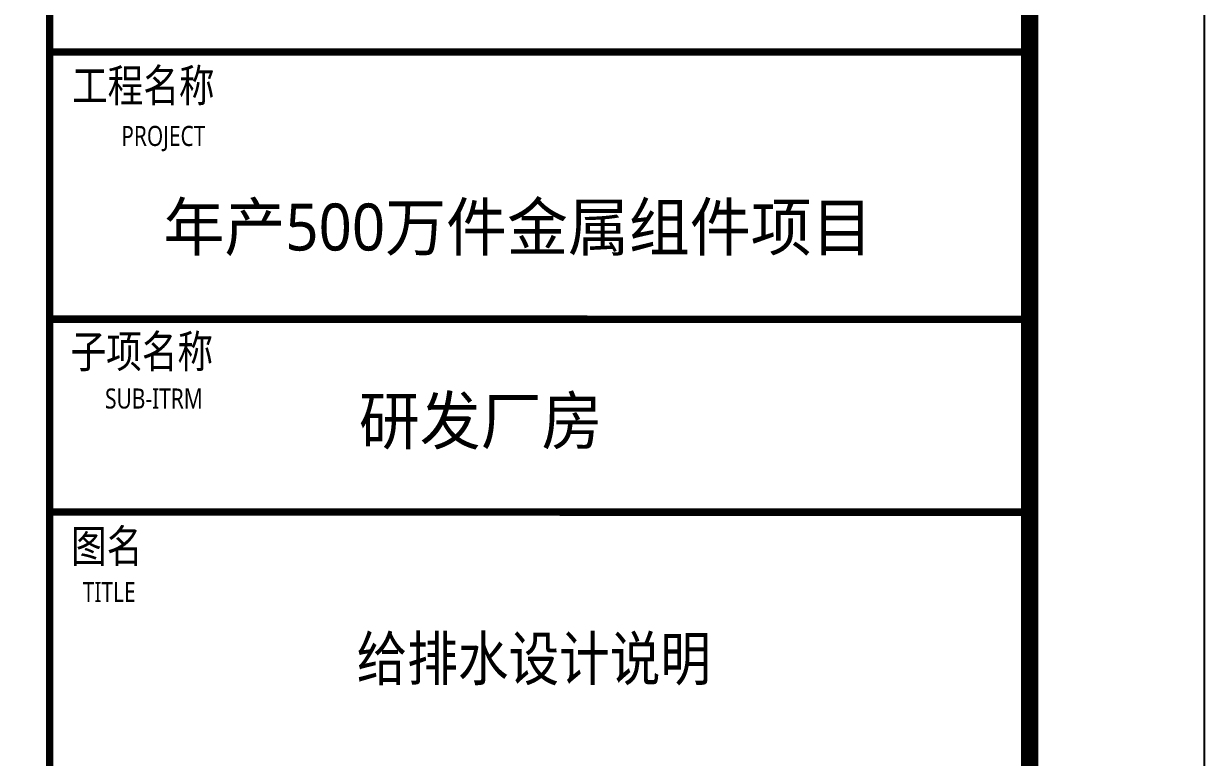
# Model space of a CAD drawing. Extents: x 343352 to 417652, y 770641 to 1036530.
# Drawn here: x 410892 to 417652, y 787488 to 791691 of the extents above; entities that cross this region are included whole.
import ezdxf

# ---------------------------------------------------------------- set-up
doc = ezdxf.new("R2010")
doc.units = 0
doc.header["$LTSCALE"] = 1000
doc.header["$MEASUREMENT"] = 0
for name, color, linetype in [('46', 7, 'Continuous'), ('PUB_TEXT', 7, 'Continuous'), ('PUB_TITLE', 4, 'Continuous'), ('TWT_TITLE', 7, 'Continuous')]:
    doc.layers.add(name, color=color, linetype=linetype)
doc.styles.add('-黑体', font='msyh.ttf', dxfattribs={"width": 0.8})

msp = doc.modelspace()

# ---------------------------------------------------------------- linework, layer by layer
at = {"layer": 'PUB_TITLE', "lineweight": 40, "const_width": 42.5, "elevation": 0}
for points in [[(411042.5, 811641.1), (411040, 771641.3)], [(411041.2, 791528.1), (416651.2, 791527.8)], [(411041.1, 789998.1), (416651.1, 789997.8)], [(411041.1, 788893.2), (416651, 788892.8)]]:
    msp.add_lwpolyline(points, dxfattribs=at)
at = {"layer": 'TWT_TITLE'}
msp.add_lwpolyline([(343352.5, 770640.7), (417652.5, 770640.7), (417652.5, 812640.7), (343352.5, 812640.7)], close=True, dxfattribs=at)
at = {"layer": 'TWT_TITLE', "const_width": 100}
msp.add_lwpolyline([(345852.5, 771640.7), (416652.5, 771640.7), (416652.5, 811640.7), (345852.5, 811640.7)], close=True, dxfattribs=at)
at = {"layer": 'TWT_TITLE', "const_width": 80}
msp.add_lwpolyline([(416652.5, 771640.7), (416652.5, 811640.7)], dxfattribs=at)

# ---------------------------------------------------------------- texts
at = {"layer": '46', "linetype": 'Continuous', "style": '-黑体', "width": 0.95}
for s, height, p in [('年产500万件金属组件项目', 269.197, (411692.9, 790391.3, 0)), ('研发厂房', 269.2, (412811.1, 789281.9, 0))]:
    msp.add_text(s, height=height, dxfattribs=at).set_placement(p)
at = {"layer": '46', "linetype": 'Continuous', "style": '-黑体', "width": 0.85}
msp.add_text('给排水设计说明', height=250, rotation=359.99644, dxfattribs=at).set_placement((412798.7, 787929.3, 0))
at = {"layer": 'PUB_TEXT', "attachment_point": 1, "rotation": 359.99644, "style": '-黑体'}
for s, insert, char_height, width in [('工程名称', (411169.2, 791430, 0), 187, 1111.794), ('PROJECT', (411451.2, 791105, 0), 114.75, 2399.536), ('子项名称', (411161, 789906.9, 0), 187, 1111.794), ('SUB-ITRM', (411358.5, 789601.1, 0), 114.75, 2399.536), ('图名', (411163.9, 788792.2, 0), 187, 1111.794), ('TITLE', (411230.6, 788492.7, 0), 114.75, 2399.536)]:
    msp.add_mtext(s, dxfattribs=dict(at, insert=insert, char_height=char_height, width=width))

doc.saveas('drawing.dxf')
